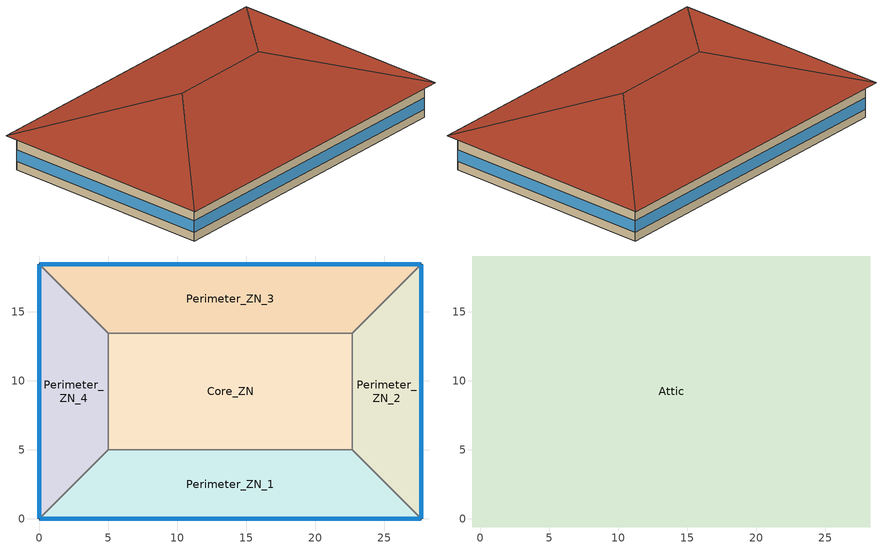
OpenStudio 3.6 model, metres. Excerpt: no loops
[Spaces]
Perimeter_ZN_1
 floor foundation (BTAP-Grnd-Floor-Mass:U-0.757_std): 22.69,5 27.69,0 0,0 5,5 z0
 wall outside: 0,0 27.69,0 z0:3.05
 wall to Perimeter_ZN_4: 5,5 0,0 z0:3.05
 wall to Core_ZN: 22.69,5 5,5 z0:3.05
 wall to Perimeter_ZN_2: 27.69,0 22.69,5 z0:3.05
 window (BTAP-Ext-FixedWindow:U=0.173 SHGC=0.600): 0.03,0 27.66,0 z0.76:1.78
Perimeter_ZN_2
 floor foundation (BTAP-Grnd-Floor-Mass:U-0.757_std): 27.69,18.46 27.69,0 22.69,5 22.69,13.46 z0
 wall outside: 27.69,0 27.69,18.46 z0:3.05
 wall to Perimeter_ZN_3: 27.69,18.46 22.69,13.46 z0:3.05
 wall to Core_ZN: 22.69,13.46 22.69,5 z0:3.05
 window (BTAP-Ext-FixedWindow:U=0.173 SHGC=0.600): 27.69,0.03 27.69,18.43 z0.76:1.78
Perimeter_ZN_3
 floor foundation (BTAP-Grnd-Floor-Mass:U-0.757_std): 27.69,18.46 22.69,13.46 5,13.46 0,18.46 z0
 wall outside: 27.69,18.46 0,18.46 z0:3.05
 wall to Core_ZN: 5,13.46 22.69,13.46 z0:3.05
 wall to Perimeter_ZN_4: 0,18.46 5,13.46 z0:3.05
 window (BTAP-Ext-FixedWindow:U=0.173 SHGC=0.600): 27.66,18.46 0.03,18.46 z0.76:1.78
Perimeter_ZN_4
 floor foundation (BTAP-Grnd-Floor-Mass:U-0.757_std): 0,18.46 5,13.46 5,5 0,0 z0
 wall outside: 0,18.46 0,0 z0:3.05
 wall to Core_ZN: 5,5 5,13.46 z0:3.05
 window (BTAP-Ext-FixedWindow:U=0.173 SHGC=0.600): 0,18.43 0,0.03 z0.76:1.78
Core_ZN
 floor foundation (BTAP-Grnd-Floor-Mass:U-0.757_std): 22.69,13.46 22.69,5 5,5 5,13.46 z0
Attic
 floor outside: 28.29,19.06 27.69,18.46 0,18.46 -0.6,19.06 z3.05; -0.6,19.06 0,18.46 0,0 -0.6,-0.6 z3.05; 28.29,19.06 28.29,-0.6 27.69,0 27.69,18.46 z3.05; 27.69,0 28.29,-0.6 -0.6,-0.6 0,0 z3.05
 floor to Perimeter_ZN_4: 0,18.46 5,13.46 5,5 0,0 z3.05
 floor to Perimeter_ZN_1: 22.69,5 27.69,0 0,0 5,5 z3.05
 floor to Perimeter_ZN_2: 27.69,18.46 27.69,0 22.69,5 22.69,13.46 z3.05
 floor to Core_ZN: 22.69,13.46 22.69,5 5,5 5,13.46 z3.05
 floor to Perimeter_ZN_3: 27.69,18.46 22.69,13.46 5,13.46 0,18.46 z3.05
 roof outside: 18.46,9.23,6.33 28.29,-0.6,3.05 28.29,19.06,3.05; 18.46,9.23,6.33 28.29,19.06,3.05 -0.6,19.06,3.05 9.23,9.23,6.33; 9.23,9.23,6.33 -0.6,-0.6,3.05 28.29,-0.6,3.05 18.46,9.23,6.33; 9.23,9.23,6.33 -0.6,19.06,3.05 -0.6,-0.6,3.05
[Site]
Calgary Intl AP_AB_CAN: Latitude {deg}=51.11; Longitude {deg}=-114.02; Time Zone {hr}=-7; Elevation {m}=1084.1; Terrain=City
[Building]
SmallOffice: North Axis {deg}=0; Default Construction Set=BTAP-Mass at hdd = 5000.0; Standards Number of Stories=1; Standards Number of Above Ground Stories=1; Standards Template=NECB2020; Standards Building Type=SmallOffice
[Site:WaterMainsTemperature]
Calculation Method=Correlation; Annual Average Outdoor Air Temperature {C}=4.69167; Maximum Difference In Monthly Average Outdoor Air Temperatures {deltaC}=24.6
[Site:GroundTemperature:BuildingSurface]
19.527, 19.502, 19.536, 19.598, 20.002, 21.64, 22.225, 22.375, 21.449, 20.121, 19.802, 19.633
[SizingPeriod:DesignDay] Barometric Pressure {Pa}=88961; Rain Indicator=No; Snow Indicator=No; Day of Month=21; Daylight Saving Time Indicator=No; Humidity Condition Type=Wetbulb; Dry-Bulb Temperature Range Modifier Type=DefaultMultipliers
Name | Maximum Dry-Bulb Temperature {C} | Daily Dry-Bulb Temperature Range {deltaC} | Wind Speed {m/s} | Wind Direction {deg} | Month | Day Type | Wetbulb or DewPoint at Maximum Dry-Bulb {C} | Solar Model Indicator | ASHRAE Clear Sky Optical Depth for Beam Irradiance | ASHRAE Clear Sky Optical Depth for Diffuse Irradiance | Sky Clearness
Calgary Intl AP Ann Clg .4% Condns DB=>MWB | 28.8 | 12.3 | 4.5 | 160 | 7 | SummerDesignDay | 16 | ASHRAETau | 0.34 | 2.419
Calgary Intl AP Ann Htg 99.6% Condns DB | -27.7 | 0 | 2.7 | 200 | 1 | WinterDesignDay | -27.7 | ASHRAEClearSky |  |  | 0
[Material:NoMass] Roughness=Smooth; Thermal Absorptance=0.9; Solar Absorptance=0.7
Name | Thermal Resistance {m2-K/W} | Visible Absorptance
Typical Carpet Pad; Typical Carpet Pad 1 | 0.21648 | 0.8
Typical Insulation 1 | 6.98591 | 0.7
Typical Insulation 2 | 4.38022 | 0.7
Typical Insulation 3 | 8.26445 | 0.7
Typical Carpet Pad 2 | 1.25503 | 0.8
Typical Carpet Pad 3; Typical Carpet Pad 4 | 3.45515 | 0.8
Typical Insulation 4 | 0.578017 | 0.7
Typical Insulation 5 | 0.578035 | 0.7
[Material]
Name | Roughness | Thickness {m} | Conductivity {W/m-K} | Density {kg/m3} | Specific Heat {J/kg-K} | Thermal Absorptance | Solar Absorptance | Visible Absorptance
G05 25mm wood | MediumSmooth | 0.0254 | 0.15 | 608 | 1630 | 0.9 | 0.5 | 0.5
100mm Normalweight concrete floor 1 | MediumSmooth | 0.1016 | 2.31 | 2322 | 832
G01 13mm gypsum board 1 | Smooth | 0.0127 | 0.16 | 800 | 1090 | 0.9 | 0.7 | 0.5
4 in. Normalweight Concrete Floor 1 | MediumRough | 0.1016 | 2.31 | 2322 | 832 | 0.9 | 0.7 | 0.7
1IN Stucco 1 | Smooth | 0.0253 | 0.6918 | 1858 | 837 | 0.9 | 0.7 | 0.92
8IN CONCRETE HW RefBldg 1 | Rough | 0.2032 | 1.311 | 2240 | 836.8 | 0.9 | 0.7 | 0.7
1/2IN Gypsum 1 | Smooth | 0.0127 | 0.16 | 784.9 | 830 | 0.9 | 0.4 | 0.4
Metal Roof Surface 1; F08 Metal surface 1 | Smooth | 0.0008 | 45.28 | 7824 | 500 | 0.9 | 0.7 | 0.7
6 in. Normalweight Concrete Floor 1; 6 in. Normalweight Concrete Floor 2; 6 in. Normalweight Concrete Floor 3 | MediumRough | 0.1524 | 2.31 | 2322 | 832 | 0.9 | 0.7 | 0.7
Expanded Polystyrene | MediumSmooth | 0.0363959 | 0.029 | 29 | 1210
[Construction]
BTAP-Int-Partition; BTAP-Int-Door: G05 25mm wood
BTAP-Int-Floor: 100mm Normalweight concrete floor 1, Typical Carpet Pad
BTAP-Int-Wall: G01 13mm gypsum board 1, G01 13mm gypsum board 1
BTAP-Int-Ceiling: Typical Carpet Pad, 100mm Normalweight concrete floor 1
BTAP-Int-Window: SimpleGlazing
BTAP-Ext-Floor-Mass:U-0.138: Typical Insulation 1, 4 in. Normalweight Concrete Floor 1, Typical Carpet Pad 1
BTAP-Ext-Wall-Mass:U-0.215: 1IN Stucco 1, 8IN CONCRETE HW RefBldg 1, Typical Insulation 2, 1/2IN Gypsum 1
BTAP-Ext-Roof-Metal:U-0.121: Metal Roof Surface 1, Typical Insulation 3
BTAP-Grnd-Floor-Mass:U-0.757: 6 in. Normalweight Concrete Floor 1, Typical Carpet Pad 2
BTAP-Grnd-Wall-Mass:U-0.284: 6 in. Normalweight Concrete Floor 2, Typical Carpet Pad 3
BTAP-Grnd-Roof-Mass:U-0.284: 6 in. Normalweight Concrete Floor 3, Typical Carpet Pad 4
BTAP-Ext-FixedWindow:U=0.173 SHGC=0.600; BTAP-Ext-GlassDoors:U=0.173 SHGC=0.600: SimpleGlazing:U=0.173 SHGC=0.600
BTAP-Ext-Door:U-1.73: F08 Metal surface 1, Typical Insulation 4
BTAP-Ext-OverHeadDoor:U-1.73: Typical Insulation 5
BTAP-Ext-Skylights:U=0.241 SHGC=0.600; BTAP-Ext-DaylightDomes:U=0.241 SHGC=0.600; BTAP-Ext-DaylightDiffuser:U=0.241 SHGC=0.600: SimpleGlazing:U=0.241 SHGC=0.600
BTAP-Grnd-Floor-Mass:U-0.757_std: 6 in. Normalweight Concrete Floor 1, Expanded Polystyrene
[DefaultConstructionSet]
BTAP-Mass at hdd = 5000.0: Default Exterior Surface Constructions=BTAP-Mass at hdd = 5000.0; Default Interior Surface Constructions=Default Surface Constructions 2; Default Ground Contact Surface Constructions=BTAP-Mass at hdd = 5000.0 1; Default Exterior SubSurface Constructions=BTAP-Mass at hdd = 5000.0; Default Interior SubSurface Constructions=Default Sub Surface Constructions 2; Interior Partition Construction=BTAP-Int-Partition
[DefaultSurfaceConstructions]
Name | Floor Construction | Wall Construction | Roof Ceiling Construction
Default Surface Constructions 2 | BTAP-Int-Floor | BTAP-Int-Wall | BTAP-Int-Ceiling
BTAP-Mass at hdd = 5000.0 | BTAP-Ext-Floor-Mass:U-0.138 | BTAP-Ext-Wall-Mass:U-0.215 | BTAP-Ext-Roof-Metal:U-0.121
BTAP-Mass at hdd = 5000.0 1 | BTAP-Grnd-Floor-Mass:U-0.757 | BTAP-Grnd-Wall-Mass:U-0.284 | BTAP-Grnd-Roof-Mass:U-0.284
[DefaultSubSurfaceConstructions]
Name | Fixed Window Construction | Operable Window Construction | Door Construction | Glass Door Construction | Overhead Door Construction | Skylight Construction | Tubular Daylight Dome Construction | Tubular Daylight Diffuser Construction
Default Sub Surface Constructions 2 | BTAP-Int-Window | BTAP-Int-Window | BTAP-Int-Door
BTAP-Mass at hdd = 5000.0 | BTAP-Ext-FixedWindow:U=0.173 SHGC=0.600 | BTAP-Ext-FixedWindow:U=0.173 SHGC=0.600 | BTAP-Ext-Door:U-1.73 | BTAP-Ext-GlassDoors:U=0.173 SHGC=0.600 | BTAP-Ext-OverHeadDoor:U-1.73 | BTAP-Ext-Skylights:U=0.241 SHGC=0.600 | BTAP-Ext-DaylightDomes:U=0.241 SHGC=0.600 | BTAP-Ext-DaylightDiffuser:U=0.241 SHGC=0.600
[WindowMaterial:SimpleGlazingSystem] Solar Heat Gain Coefficient=0.6; Visible Transmittance=0.21
Name | U-Factor {W/m2-K}
SimpleGlazing | 2.2
SimpleGlazing:U=0.173 SHGC=0.600 | 1.73
SimpleGlazing:U=0.241 SHGC=0.600 | 2.41
[Space] Volume {m3}=Autocalculate
Name | Space Type | Building Story | Thermal Zone | Part of Total Floor Area
Perimeter_ZN_1 | Space Function Office enclosed <= 25 m2 | Building Story 1 | ALL_ST=Office enclosed <= 25 m2_FL=Building Story 1_SCH=A 4 | Yes
Attic | Space Function - undefined - | Building Story 2 | ALL_ST=- undefined -_FL=Building Story 2_SCH=A | No
Perimeter_ZN_2 | Space Function Office enclosed <= 25 m2 | Building Story 1 | ALL_ST=Office enclosed <= 25 m2_FL=Building Story 1_SCH=A 2 | Yes
Perimeter_ZN_3 | Space Function Office enclosed <= 25 m2 | Building Story 1 | ALL_ST=Office enclosed <= 25 m2_FL=Building Story 1_SCH=A 1 | Yes
Perimeter_ZN_4 | Space Function Office enclosed <= 25 m2 | Building Story 1 | ALL_ST=Office enclosed <= 25 m2_FL=Building Story 1_SCH=A 3 | Yes
Core_ZN | Space Function Office enclosed <= 25 m2 | Building Story 1 | ALL_ST=Office enclosed <= 25 m2_FL=Building Story 1_SCH=A | Yes
[BuildingStory]
Name | Nominal Z Coordinate {m}
Building Story 1 | 0
Building Story 2 | 3.05
[SpaceType] Standards Building Type=Space Function
Name | Default Schedule Set | Design Specification Outdoor Air Object | Standards Space Type
Space Function - undefined - | Space Function - undefined - Schedule Set | Space Function - undefined - Ventilation | - undefined -
Space Function Office enclosed <= 25 m2 | Space Function Office enclosed <= 25 m2 Schedule Set | Space Function Office enclosed <= 25 m2 Ventilation | Office enclosed <= 25 m2
[DesignSpecification:OutdoorAir]
Name | Outdoor Air Flow per Person {m3/s-person} | Outdoor Air Flow per Floor Area {m3/s-m2} | Outdoor Air Flow Air Changes per Hour {1/hr} | Outdoor Air Method
Space Function - undefined - Ventilation | 0 | 0 | 0
Space Function Office enclosed <= 25 m2 Ventilation | 0.00253908 | 0.0003048 |  | Sum
[DefaultScheduleSet] Infiltration Schedule=Always On
Name | Number of People Schedule | People Activity Level Schedule | Lighting Schedule | Electric Equipment Schedule
Space Function - undefined - Schedule Set
Space Function Office enclosed <= 25 m2 Schedule Set | NECB-A-Occupancy | NECB-Activity | NECB-A-Lighting | NECB-A-Electric-Equipment
[ThermostatSetpoint:DualSetpoint]
Name | Heating Setpoint Temperature Schedule | Cooling Setpoint Temperature Schedule
Space Function Office enclosed <= 25 m2 Thermostat 11; Space Function Office enclosed <= 25 m2 Thermostat 12; Space Function Office enclosed <= 25 m2 Thermostat 13; Space Function Office enclosed <= 25 m2 Thermostat 14; Space Function Office enclosed <= 25 m2 Thermostat 15 | NECB-A-Thermostat Setpoint-Heating | NECB-A-Thermostat Setpoint-Cooling
Space Function - undefined - Thermostat 3
[People:Definition]
Space Function Office enclosed <= 25 m2 People Definition: Number of People Calculation Method=People/Area; People per Space Floor Area {person/m2}=0.0500182; Fraction Radiant=0.3
[People]
Space Function Office enclosed <= 25 m2 People: People Definition=Space Function Office enclosed <= 25 m2 People Definition; Space or SpaceType=Space Function Office enclosed <= 25 m2; Work Efficiency Schedule=Work Efficiency Schedule; Clothing Insulation Schedule=Clothing Schedule; Air Velocity Schedule=Air Velocity Schedule; Multiplier=1
[Lights:Definition]
Space Function Office enclosed <= 25 m2 Lights Definition: Design Level Calculation Method=Watts/Area; Watts per Space Floor Area {W/m2}=8.00001; Fraction Radiant=0.5; Fraction Visible=0.2
[Lights]
Space Function Office enclosed <= 25 m2 Lights: Lights Definition=Space Function Office enclosed <= 25 m2 Lights Definition; Space or SpaceType=Space Function Office enclosed <= 25 m2; Fraction Replaceable=1
[ElectricEquipment:Definition]
Space Function Office enclosed <= 25 m2 Elec Equip Definition: Design Level Calculation Method=Watts/Area; Watts per Space Floor Area {W/m2}=7.50273; Fraction Radiant=0.5
[ElectricEquipment]
Space Function Office enclosed <= 25 m2 Elec Equip: Electric Equipment Definition=Space Function Office enclosed <= 25 m2 Elec Equip Definition; Space or SpaceType=Space Function Office enclosed <= 25 m2
[SpaceInfiltration:DesignFlowRate] Schedule=Always On Discrete; Design Flow Rate Calculation Method=Flow/ExteriorArea; Flow per Exterior Surface Area {m3/s-m2}=0.000456559; Constant Term Coefficient=0; Temperature Term Coefficient=0; Velocity Term Coefficient=0.224; Velocity Squared Term Coefficient=0
Name | Space or SpaceType
Attic Infiltration | Attic
Perimeter_ZN_1 Infiltration | Perimeter_ZN_1
Perimeter_ZN_2 Infiltration | Perimeter_ZN_2
Perimeter_ZN_3 Infiltration | Perimeter_ZN_3
Perimeter_ZN_4 Infiltration | Perimeter_ZN_4
[ThermalZone] Use Ideal Air Loads=No
Name | Thermostat
ALL_ST=Office enclosed <= 25 m2_FL=Building Story 1_SCH=A | Space Function Office enclosed <= 25 m2 Thermostat 11
ALL_ST=Office enclosed <= 25 m2_FL=Building Story 1_SCH=A 1 | Space Function Office enclosed <= 25 m2 Thermostat 12
ALL_ST=Office enclosed <= 25 m2_FL=Building Story 1_SCH=A 2 | Space Function Office enclosed <= 25 m2 Thermostat 13
ALL_ST=- undefined -_FL=Building Story 2_SCH=A | Space Function - undefined - Thermostat 3
ALL_ST=Office enclosed <= 25 m2_FL=Building Story 1_SCH=A 3 | Space Function Office enclosed <= 25 m2 Thermostat 14
ALL_ST=Office enclosed <= 25 m2_FL=Building Story 1_SCH=A 4 | Space Function Office enclosed <= 25 m2 Thermostat 15
[Sizing:Zone]
ALL_ST=- undefined -_FL=Building Story 2_SCH=A: Zone Cooling Design Supply Air Temperature Input Method=SupplyAirTemperature; Zone Cooling Design Supply Air Temperature {C}=14; Zone Cooling Design Supply Air Temperature Difference {deltaC}=11.11; Zone Heating Design Supply Air Temperature Input Method=SupplyAirTemperature; Zone Heating Design Supply Air Temperature {C}=40; Zone Heating Design Supply Air Temperature Difference {deltaC}=11.11; Zone Cooling Design Supply Air Humidity Ratio {kg-H2O/kg-air}=0.0085; Zone Heating Design Supply Air Humidity Ratio {kg-H2O/kg-air}=0.008; Cooling Design Air Flow Method=DesignDay; Heating Design Air Flow Method=DesignDay; Account for Dedicated Outdoor Air System=No; Dedicated Outdoor Air System Control Strategy=NeutralSupplyAir; Dedicated Outdoor Air Low Setpoint Temperature for Design {C}=autosize; Dedicated Outdoor Air High Setpoint Temperature for Design {C}=autosize; Zone Load Sizing Method=Sensible Load Only No Latent Load; Zone Latent Cooling Design Supply Air Humidity Ratio Input Method=HumidityRatioDifference; Zone Cooling Design Supply Air Humidity Ratio Difference {kgWater/kgDryAir}=0.005; Zone Latent Heating Design Supply Air Humidity Ratio Input Method=HumidityRatioDifference; Zone Humidification Design Supply Air Humidity Ratio Difference {kgWater/kgDryAir}=0.005
[Foundation:Kiva]
Bldg Kiva Foundation: Wall Height Above Grade {m}=0; Wall Depth Below Slab {m}=0
[SurfaceProperty:ExposedFoundationPerimeter] Exposed Perimeter Calculation Method=TotalExposedPerimeter
Name | Total Exposed Perimeter {m}
Core_ZN_floor | 0
Perimeter_ZN_3_floor; Perimeter_ZN_1_floor | 27.69
Perimeter_ZN_2_floor; Perimeter_ZN_4_floor | 18.46
[Foundation:Kiva:Settings]

[AvailabilityManager:NightCycle] Applicability Schedule=Always On Discrete; Control Type=CycleOnAny; Thermostat Tolerance {deltaC}=1; Cycling Run Time {s}=3600
Availability Manager Night Cycle 1; Availability Manager Night Cycle 2; Availability Manager Night Cycle 3; Availability Manager Night Cycle 4; Availability Manager Night Cycle 5
[HeatExchanger:AirToAir:SensibleAndLatent] Availability Schedule=Always On Discrete; Nominal Supply Air Flow Rate {m3/s}=autosize; Sensible Effectiveness at 100% Heating Air Flow=0.5; Latent Effectiveness at 100% Heating Air Flow=0.5; Sensible Effectiveness at 75% Heating Air Flow=0.5; Latent Effectiveness at 75% Heating Air Flow=0.5; Sensible Effectiveness at 100% Cooling Air Flow=0.5; Latent Effectiveness at 100% Cooling Air Flow=0.5; Sensible Effectiveness at 75% Cooling Air Flow=0.5; Latent Effectiveness at 75% Cooling Air Flow=0.5; Supply Air Outlet Temperature Control=Yes; Heat Exchanger Type=Rotary; Frost Control Type=ExhaustOnly; Threshold Temperature {C}=-23.3; Initial Defrost Time Fraction=0.167; Rate of Defrost Time Fraction Increase {1/K}=1.44; Economizer Lockout=Yes
Name | Nominal Electric Power {W}
sys_3|mixed|shr>none|sc>ashp|sh>ashp|ssf>cv|zh>b-hw|zc>none|srf>none| ERV | 96.3663
sys_3|mixed|shr>none|sc>ashp|sh>ashp|ssf>cv|zh>b-hw|zc>none|srf>none| 1 ERV; sys_3|mixed|shr>none|sc>ashp|sh>ashp|ssf>cv|zh>b-hw|zc>none|srf>none| 4 ERV | 85.1487
sys_3|mixed|shr>none|sc>ashp|sh>ashp|ssf>cv|zh>b-hw|zc>none|srf>none| 2 ERV; sys_3|mixed|shr>none|sc>ashp|sh>ashp|ssf>cv|zh>b-hw|zc>none|srf>none| 3 ERV | 70.8507
[SetpointManager:OutdoorAirPretreat] Minimum Setpoint Temperature {C}=-99; Maximum Setpoint Temperature {C}=99; Minimum Setpoint Humidity Ratio {kgWater/kgDryAir}=1e-05; Maximum Setpoint Humidity Ratio {kgWater/kgDryAir}=1
Name | Setpoint Node or NodeList
Setpoint Manager Outdoor Air Pretreat 1 | sys_3|mixed|shr>none|sc>ashp|sh>ashp|ssf>cv|zh>b-hw|zc>none|srf>none| ERV Primary Outlet Air Node
Setpoint Manager Outdoor Air Pretreat 2 | sys_3|mixed|shr>none|sc>ashp|sh>ashp|ssf>cv|zh>b-hw|zc>none|srf>none| 1 ERV Primary Outlet Air Node
Setpoint Manager Outdoor Air Pretreat 3 | sys_3|mixed|shr>none|sc>ashp|sh>ashp|ssf>cv|zh>b-hw|zc>none|srf>none| 2 ERV Primary Outlet Air Node
Setpoint Manager Outdoor Air Pretreat 4 | sys_3|mixed|shr>none|sc>ashp|sh>ashp|ssf>cv|zh>b-hw|zc>none|srf>none| 3 ERV Primary Outlet Air Node
Setpoint Manager Outdoor Air Pretreat 5 | sys_3|mixed|shr>none|sc>ashp|sh>ashp|ssf>cv|zh>b-hw|zc>none|srf>none| 4 ERV Primary Outlet Air Node
[Schedule:Ruleset]
Always On: Default Day Schedule=Always On Default
Clothing Schedule: Default Day Schedule=Clothing Schedule Default Winter Clothes
Air Velocity Schedule: Default Day Schedule=Air Velocity Schedule Default
Work Efficiency Schedule: Default Day Schedule=Work Efficiency Schedule Default
NECB-A-Occupancy: Default Day Schedule=NECB-A-Occupancy Default
NECB-Activity: Default Day Schedule=NECB-Activity Default; Summer Design Day Schedule=NECB-Activity Summer Design Day; Winter Design Day Schedule=NECB-Activity Winter Design Day
NECB-A-Lighting: Default Day Schedule=NECB-A-Lighting Default
NECB-A-Electric-Equipment: Default Day Schedule=NECB-A-Electric-Equipment Default
NECB-A-Thermostat Setpoint-Heating: Default Day Schedule=NECB-A-Thermostat Setpoint-Heating Default
NECB-A-Thermostat Setpoint-Cooling: Default Day Schedule=NECB-A-Thermostat Setpoint-Cooling Default
[Schedule:Day]
Always On Default; Clothing Schedule Default Winter Clothes: 24, 0, 1
Clothing Schedule Summer Clothes: 24, 0, 0.5
Air Velocity Schedule Default; NECB-A-Electric-Equipment Sat Day; NECB-A-Electric-Equipment Sun|Hol Day: 24, 0, 0.2
Work Efficiency Schedule Default; NECB-A-Occupancy Sat Day; NECB-A-Occupancy Sun|Hol Day: 24, 0, 0
NECB-A-Occupancy Default; NECB-A-Occupancy Default|Wkdy Day: 7, 0, 0, 8, 0, 0.1, 9, 0, 0.7, 12, 0, 0.9, 14, 0, 0.5, 17, 0, 0.9, 18, 0, 0.7, 19, 0, 0.3, 23, 0, 0.1, 24, 0, 0
NECB-Activity Default; NECB-Activity Winter Design Day; NECB-Activity Summer Design Day: 24, 0, 130
NECB-A-Lighting Default; NECB-A-Lighting Default|Wkdy Day: 7, 0, 0.05, 8, 0, 0.3, 9, 0, 0.8, 17, 0, 0.9, 18, 0, 0.8, 19, 0, 0.5, 21, 0, 0.3, 23, 0, 0.1, 24, 0, 0.05
NECB-A-Lighting Sat Day; NECB-A-Lighting Sun|Hol Day: 24, 0, 0.05
NECB-A-Electric-Equipment Default; NECB-A-Electric-Equipment Default|Wkdy Day: 7, 0, 0.2, 8, 0, 0.3, 9, 0, 0.8, 18, 0, 0.9, 19, 0, 0.5, 21, 0, 0.3, 24, 0, 0.2
NECB-A-Thermostat Setpoint-Heating Default; NECB-A-Thermostat Setpoint-Heating Default|Wkdy Day: 6, 0, 18, 7, 0, 20, 21, 0, 22, 24, 0, 18
NECB-A-Thermostat Setpoint-Heating Sat Day; NECB-A-Thermostat Setpoint-Heating Sun|Hol Day: 24, 0, 18
NECB-A-Thermostat Setpoint-Cooling Default; NECB-A-Thermostat Setpoint-Cooling Default|Wkdy Day: 6, 0, 35, 21, 0, 24, 24, 0, 35
NECB-A-Thermostat Setpoint-Cooling Sat Day; NECB-A-Thermostat Setpoint-Cooling Sun|Hol Day: 24, 0, 35
[Schedule:Rule] Date Specification Type=DateRange; Start Day=1
Name | Schedule Ruleset | Rule Order | Day Schedule | Start Month | End Month | End Day | Apply Monday | Apply Tuesday | Apply Wednesday | Apply Thursday | Apply Friday | Apply Saturday | Apply Sunday
Schedule Rule 1 | Clothing Schedule | 0 | Clothing Schedule Summer Clothes | 5 | 9 | 30
Schedule Rule 2 | NECB-A-Occupancy | 2 | NECB-A-Occupancy Default|Wkdy Day | 1 | 12 | 31 | Yes | Yes | Yes | Yes | Yes
Schedule Rule 3 | NECB-A-Occupancy | 1 | NECB-A-Occupancy Sat Day | 1 | 12 | 31 |  |  |  |  |  | Yes
Schedule Rule 4 | NECB-A-Occupancy | 0 | NECB-A-Occupancy Sun|Hol Day | 1 | 12 | 31 |  |  |  |  |  |  | Yes
Schedule Rule 5 | NECB-A-Lighting | 2 | NECB-A-Lighting Default|Wkdy Day | 1 | 12 | 31 | Yes | Yes | Yes | Yes | Yes
Schedule Rule 6 | NECB-A-Lighting | 1 | NECB-A-Lighting Sat Day | 1 | 12 | 31 |  |  |  |  |  | Yes
Schedule Rule 7 | NECB-A-Lighting | 0 | NECB-A-Lighting Sun|Hol Day | 1 | 12 | 31 |  |  |  |  |  |  | Yes
Schedule Rule 8 | NECB-A-Electric-Equipment | 2 | NECB-A-Electric-Equipment Default|Wkdy Day | 1 | 12 | 31 | Yes | Yes | Yes | Yes | Yes
Schedule Rule 9 | NECB-A-Electric-Equipment | 1 | NECB-A-Electric-Equipment Sat Day | 1 | 12 | 31 |  |  |  |  |  | Yes
Schedule Rule 10 | NECB-A-Electric-Equipment | 0 | NECB-A-Electric-Equipment Sun|Hol Day | 1 | 12 | 31 |  |  |  |  |  |  | Yes
Schedule Rule 11 | NECB-A-Thermostat Setpoint-Heating | 2 | NECB-A-Thermostat Setpoint-Heating Default|Wkdy Day | 1 | 12 | 31 | Yes | Yes | Yes | Yes | Yes
Schedule Rule 12 | NECB-A-Thermostat Setpoint-Heating | 1 | NECB-A-Thermostat Setpoint-Heating Sat Day | 1 | 12 | 31 |  |  |  |  |  | Yes
Schedule Rule 13 | NECB-A-Thermostat Setpoint-Heating | 0 | NECB-A-Thermostat Setpoint-Heating Sun|Hol Day | 1 | 12 | 31 |  |  |  |  |  |  | Yes
Schedule Rule 14 | NECB-A-Thermostat Setpoint-Cooling | 2 | NECB-A-Thermostat Setpoint-Cooling Default|Wkdy Day | 1 | 12 | 31 | Yes | Yes | Yes | Yes | Yes
Schedule Rule 15 | NECB-A-Thermostat Setpoint-Cooling | 1 | NECB-A-Thermostat Setpoint-Cooling Sat Day | 1 | 12 | 31 |  |  |  |  |  | Yes
Schedule Rule 16 | NECB-A-Thermostat Setpoint-Cooling | 0 | NECB-A-Thermostat Setpoint-Cooling Sun|Hol Day | 1 | 12 | 31 |  |  |  |  |  |  | Yes
[Schedule:Constant]
Always On Discrete: Value=1
